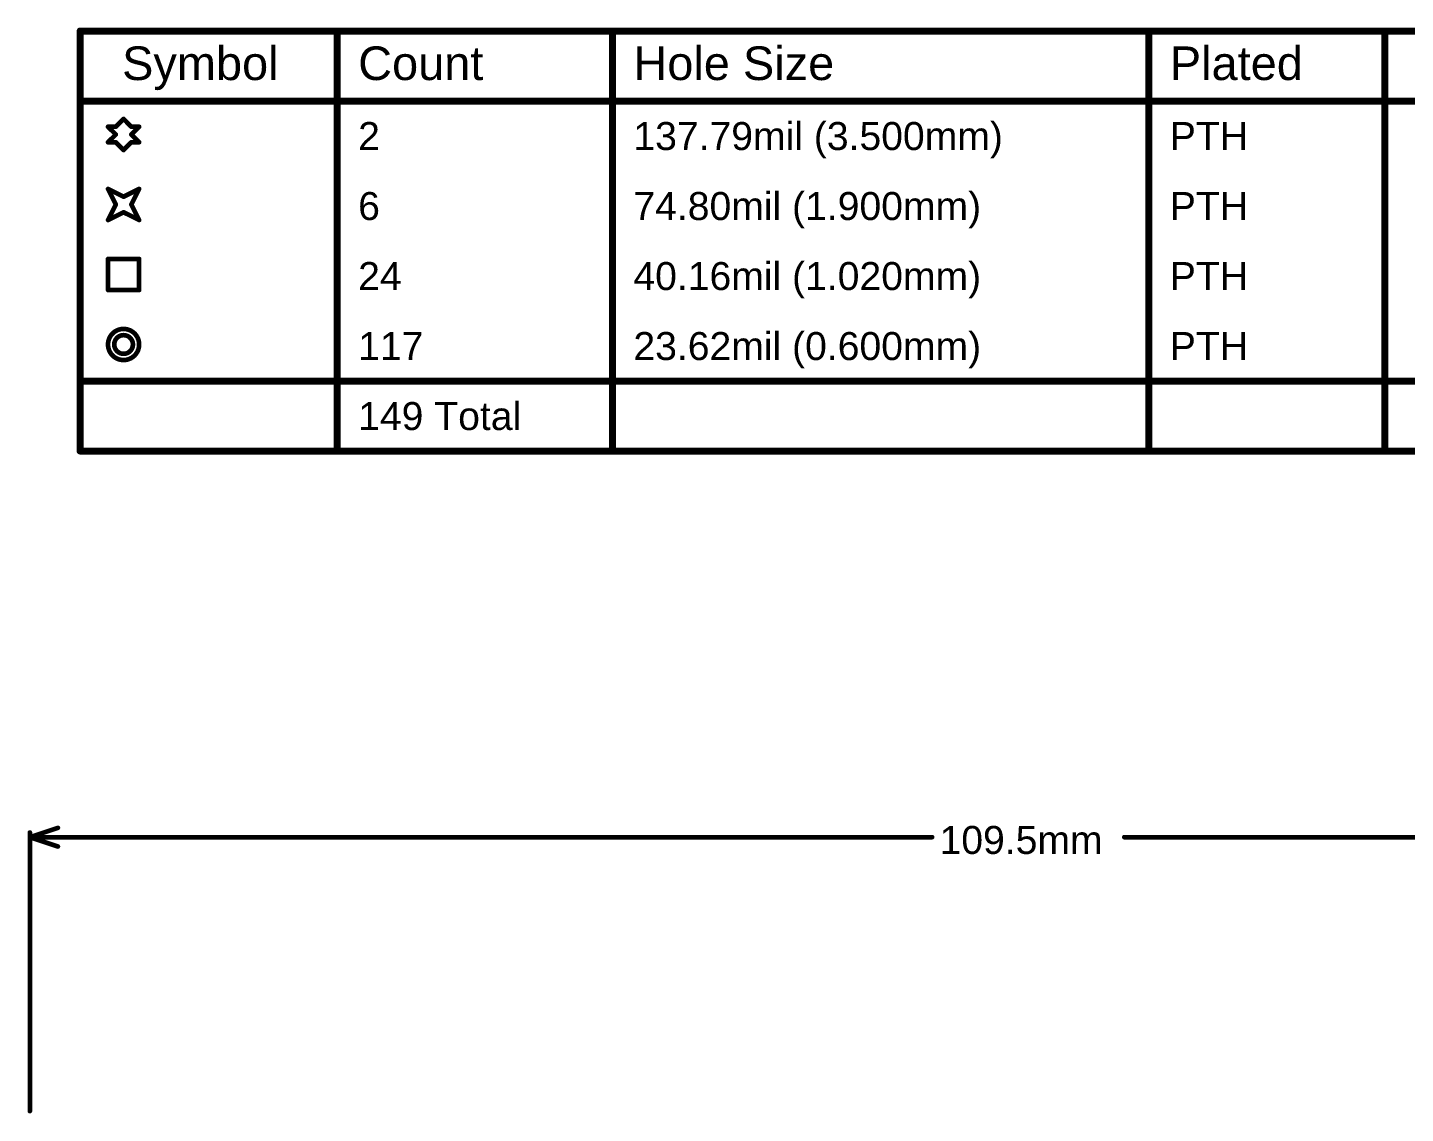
# Model space of a CAD drawing. Header units: inches. Extents: x 0 to 276, y 0 to 124.
# Drawn here: x 0.1 to 75.1, y 65 to 124.1 of the extents above; entities that cross this region are included whole.
import ezdxf

# ---------------------------------------------------------------- set-up
doc = ezdxf.new("R2010")
doc.units = ezdxf.units.IN
doc.layers.add('Dimension', color=6, linetype='Continuous')
doc.layers.add('Drill Drawing', color=1, linetype='Continuous')
doc.styles.add('Arial', font='', dxfattribs={"height": 0.2})
doc.styles.get('Arial').set_extended_font_data('Arial')

msp = doc.modelspace()

# ---------------------------------------------------------------- linework, layer by layer
at = {"layer": 'Dimension', "const_width": 0.254}
for points in [[(0.25, 80.01), (1.774, 80.518)], [(0.25, 65.099), (0.25, 80.264)], [(0.25, 80.01), (1.774, 79.502)], [(0.25, 80.01), (49.363, 80.01)], [(59.824, 80.01), (109.75, 80.01)]]:
    msp.add_lwpolyline(points, dxfattribs=at)
at = {"layer": 'Dimension', "const_width": 0.127}
for points in [[(0.186, 80.264, 1), (0.313, 80.264, 1)], [(1.71, 80.518, 1), (1.837, 80.518, 1)], [(0.186, 80.01, 1), (0.313, 80.01, 1)], [(0.186, 80.01, 1), (0.313, 80.01, 1)], [(0.186, 80.01, 1), (0.313, 80.01, 1)], [(1.71, 79.502, 1), (1.837, 79.502, 1)], [(49.299, 80.01, 1), (49.426, 80.01, 1)], [(59.761, 80.01, 1), (59.888, 80.01, 1)], [(0.186, 65.099, 1), (0.313, 65.099, 1)]]:
    msp.add_lwpolyline(points, format="xyb", close=True, dxfattribs=at)
at = {"layer": 'Drill Drawing'}
for points, const_width in [([(2.985, 123.888), (275.552, 123.888)], 0.381), ([(2.985, 101.028), (2.985, 123.888)], 0.381), ([(16.977, 101.028), (16.977, 123.888)], 0.381), ([(31.959, 101.028), (31.959, 123.888)], 0.381), ([(61.16, 101.028), (61.16, 123.888)], 0.381), ([(74.009, 101.028), (74.009, 123.888)], 0.381), ([(2.985, 120.079), (275.552, 120.079)], 0.381), ([(4.503, 118.681), (4.927, 118.258)], 0.254), ([(4.503, 118.681), (4.927, 118.681)], 0.254), ([(4.927, 118.681), (5.35, 119.105)], 0.254), ([(5.35, 119.105), (5.773, 118.681)], 0.254), ([(5.773, 118.681), (6.197, 118.681)], 0.254), ([(5.773, 118.258), (6.197, 118.681)], 0.254), ([(4.503, 117.835), (4.927, 118.258)], 0.254), ([(4.503, 117.835), (4.927, 117.835)], 0.254), ([(4.927, 117.835), (5.35, 117.412)], 0.254), ([(5.35, 117.412), (5.773, 117.835)], 0.254), ([(5.773, 118.258), (6.197, 117.835)], 0.254), ([(5.773, 117.835), (6.197, 117.835)], 0.254), ([(4.503, 115.295), (5.35, 114.871)], 0.254), ([(4.503, 115.295), (4.927, 114.448)], 0.254), ([(5.35, 114.871), (6.197, 115.295)], 0.254), ([(5.773, 114.448), (6.197, 115.295)], 0.254), ([(4.503, 113.602), (4.927, 114.448)], 0.254), ([(4.503, 113.602), (5.35, 114.025)], 0.254), ([(5.35, 114.025), (6.197, 113.602)], 0.254), ([(5.773, 114.448), (6.197, 113.602)], 0.254), ([(4.503, 111.485), (6.197, 111.485)], 0.254), ([(4.503, 109.791), (4.503, 111.485)], 0.254), ([(6.197, 109.791), (6.197, 111.485)], 0.254), ([(4.503, 109.791), (6.197, 109.791)], 0.254), ([(2.985, 104.838), (275.552, 104.838)], 0.381), ([(2.985, 101.028), (275.552, 101.028)], 0.381)]:
    msp.add_lwpolyline(points, dxfattribs=dict(at, const_width=const_width))
for points, const_width in [([(2.889, 123.888, 1), (3.08, 123.888, 1)], 0.191), ([(2.889, 123.888, 1), (3.08, 123.888, 1)], 0.191), ([(16.881, 123.888, 1), (17.072, 123.888, 1)], 0.191), ([(31.864, 123.888, 1), (32.054, 123.888, 1)], 0.191), ([(61.065, 123.888, 1), (61.256, 123.888, 1)], 0.191), ([(73.914, 123.888, 1), (74.105, 123.888, 1)], 0.191), ([(2.889, 120.079, 1), (3.08, 120.079, 1)], 0.191), ([(4.44, 118.681, 1), (4.567, 118.681, 1)], 0.127), ([(4.44, 118.681, 1), (4.567, 118.681, 1)], 0.127), ([(4.863, 118.681, 1), (4.99, 118.681, 1)], 0.127), ([(4.863, 118.681, 1), (4.99, 118.681, 1)], 0.127), ([(5.286, 119.105, 1), (5.413, 119.105, 1)], 0.127), ([(5.286, 119.105, 1), (5.413, 119.105, 1)], 0.127), ([(5.71, 118.681, 1), (5.837, 118.681, 1)], 0.127), ([(5.71, 118.681, 1), (5.837, 118.681, 1)], 0.127), ([(6.133, 118.681, 1), (6.26, 118.681, 1)], 0.127), ([(6.133, 118.681, 1), (6.26, 118.681, 1)], 0.127), ([(4.44, 117.835, 1), (4.567, 117.835, 1)], 0.127), ([(4.44, 117.835, 1), (4.567, 117.835, 1)], 0.127), ([(4.863, 118.258, 1), (4.99, 118.258, 1)], 0.127), ([(4.863, 118.258, 1), (4.99, 118.258, 1)], 0.127), ([(4.863, 117.835, 1), (4.99, 117.835, 1)], 0.127), ([(4.863, 117.835, 1), (4.99, 117.835, 1)], 0.127), ([(5.71, 118.258, 1), (5.837, 118.258, 1)], 0.127), ([(5.71, 118.258, 1), (5.837, 118.258, 1)], 0.127), ([(5.71, 117.835, 1), (5.837, 117.835, 1)], 0.127), ([(5.71, 117.835, 1), (5.837, 117.835, 1)], 0.127), ([(6.133, 117.835, 1), (6.26, 117.835, 1)], 0.127), ([(6.133, 117.835, 1), (6.26, 117.835, 1)], 0.127), ([(5.286, 117.412, 1), (5.413, 117.412, 1)], 0.127), ([(5.286, 117.412, 1), (5.413, 117.412, 1)], 0.127), ([(4.44, 115.295, 1), (4.567, 115.295, 1)], 0.127), ([(4.44, 115.295, 1), (4.567, 115.295, 1)], 0.127), ([(5.286, 114.871, 1), (5.413, 114.871, 1)], 0.127), ([(5.286, 114.871, 1), (5.413, 114.871, 1)], 0.127), ([(6.133, 115.295, 1), (6.26, 115.295, 1)], 0.127), ([(6.133, 115.295, 1), (6.26, 115.295, 1)], 0.127), ([(4.863, 114.448, 1), (4.99, 114.448, 1)], 0.127), ([(4.863, 114.448, 1), (4.99, 114.448, 1)], 0.127), ([(5.286, 114.025, 1), (5.413, 114.025, 1)], 0.127), ([(5.286, 114.025, 1), (5.413, 114.025, 1)], 0.127), ([(5.71, 114.448, 1), (5.837, 114.448, 1)], 0.127), ([(5.71, 114.448, 1), (5.837, 114.448, 1)], 0.127), ([(4.44, 113.602, 1), (4.567, 113.602, 1)], 0.127), ([(4.44, 113.602, 1), (4.567, 113.602, 1)], 0.127), ([(6.133, 113.602, 1), (6.26, 113.602, 1)], 0.127), ([(6.133, 113.602, 1), (6.26, 113.602, 1)], 0.127), ([(4.44, 111.485, 1), (4.567, 111.485, 1)], 0.127), ([(4.44, 111.485, 1), (4.567, 111.485, 1)], 0.127), ([(6.133, 111.485, 1), (6.26, 111.485, 1)], 0.127), ([(6.133, 111.485, 1), (6.26, 111.485, 1)], 0.127), ([(4.44, 109.791, 1), (4.567, 109.791, 1)], 0.127), ([(4.44, 109.791, 1), (4.567, 109.791, 1)], 0.127), ([(6.133, 109.791, 1), (6.26, 109.791, 1)], 0.127), ([(6.133, 109.791, 1), (6.26, 109.791, 1)], 0.127), ([(6.197, 106.828, 1), (4.503, 106.828, 1)], 0.254), ([(5.858, 106.828, 1), (4.842, 106.828, 1)], 0.254), ([(4.44, 106.828, 1), (4.567, 106.828, 1)], 0.127), ([(4.778, 106.828, 1), (4.905, 106.828, 1)], 0.127), ([(5.794, 106.828, 1), (5.921, 106.828, 1)], 0.127), ([(6.133, 106.828, 1), (6.26, 106.828, 1)], 0.127), ([(2.889, 104.838, 1), (3.08, 104.838, 1)], 0.191), ([(2.889, 101.028, 1), (3.08, 101.028, 1)], 0.191), ([(2.889, 101.028, 1), (3.08, 101.028, 1)], 0.191), ([(16.881, 101.028, 1), (17.072, 101.028, 1)], 0.191), ([(31.864, 101.028, 1), (32.054, 101.028, 1)], 0.191), ([(61.065, 101.028, 1), (61.256, 101.028, 1)], 0.191), ([(73.914, 101.028, 1), (74.105, 101.028, 1)], 0.191)]:
    msp.add_lwpolyline(points, format="xyb", close=True, dxfattribs=dict(at, const_width=const_width))

# ---------------------------------------------------------------- texts
at = {"layer": 'Dimension', "style": 'Arial'}
msp.add_text('109.5mm', height=1.524, dxfattribs=at).set_placement((49.769, 79.096))
at = {"layer": 'Drill Drawing', "style": 'Arial'}
for s, height, p in [('Symbol', 1.8288, (5.27, 121.222)), ('Count', 1.8288, (18.12, 121.222)), ('Hole Size', 1.8288, (33.102, 121.222)), ('Plated', 1.8288, (62.303, 121.222)), ('2', 1.524, (18.12, 117.412)), ('137.79mil (3.500mm)', 1.524, (33.102, 117.412)), ('PTH', 1.524, (62.303, 117.412)), ('6', 1.524, (18.12, 113.602)), ('74.80mil (1.900mm)', 1.524, (33.102, 113.602)), ('PTH', 1.524, (62.303, 113.602)), ('24', 1.524, (18.12, 109.791)), ('40.16mil (1.020mm)', 1.524, (33.102, 109.791)), ('PTH', 1.524, (62.303, 109.791)), ('117', 1.524, (18.12, 105.981)), ('23.62mil (0.600mm)', 1.524, (33.102, 105.981)), ('PTH', 1.524, (62.303, 105.981)), ('149 Total', 1.524, (18.12, 102.171))]:
    msp.add_text(s, height=height, dxfattribs=at).set_placement(p)

doc.saveas('drawing.dxf')
